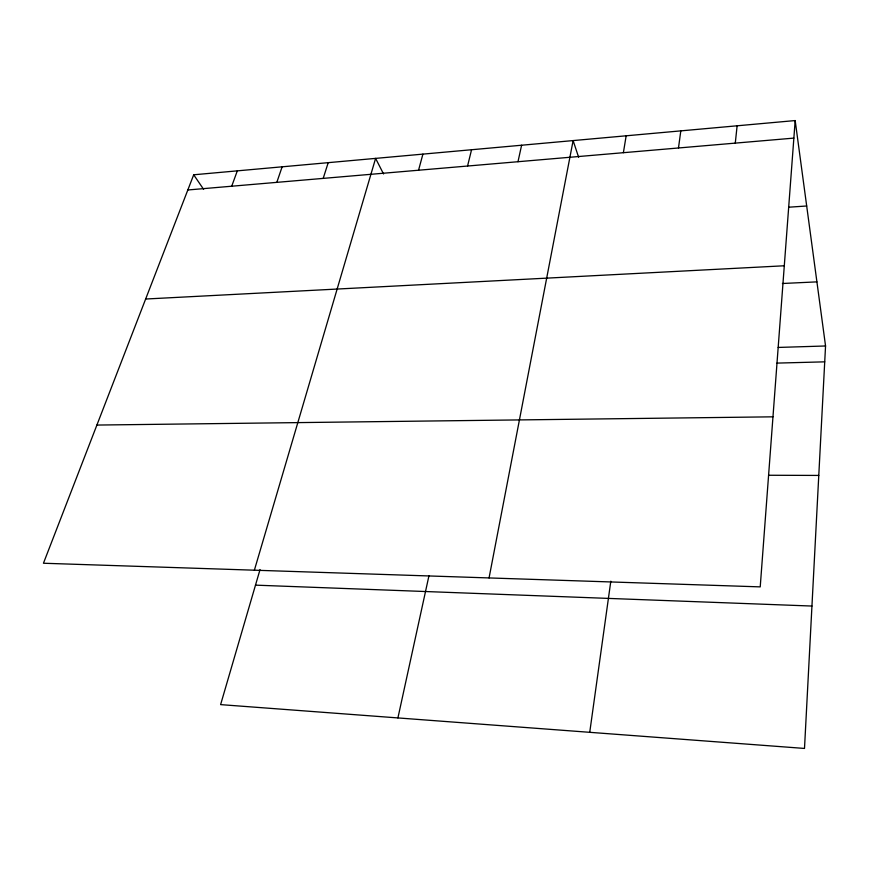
<?xml version="1.0" encoding="UTF-8"?>
<svg xmlns="http://www.w3.org/2000/svg" width="869" height="869" viewBox="0 0 869 869"><rect width="100%" height="100%" fill="white"/><g stroke="black" fill="none" stroke-linecap="round" stroke-linejoin="round"><path stroke-width="1.3" d="M795.178 120.563L760.223 586.879L43.45 563.242L193.7 174.788L795.178 120.563L825.55 345.981L804.498 748.437L220.607 704.618L260.037 569.575M735.283 143.124L737.118 125.799M678.483 147.98L680.807 130.871M589.736 732.328L610.809 581.209M623.388 152.694L626.158 135.803M489.062 577.939L573.116 140.582L578.645 157.289M517.989 161.721L521.606 145.221M397.915 717.924L428.938 575.832M467.565 166.033L471.552 149.74M418.554 170.226L422.91 154.128M254.378 570.194L375.604 158.386L383.544 173.963M323.203 178.384L328.21 162.666M276.82 182.36L282.132 166.815M231.719 186.216L237.313 170.856M187.834 189.974L793.864 138.106M789.128 207.18L806.693 205.996M145.644 299.023L784.294 265.773M782.404 283.5L816.914 281.871M778.179 347.437L825.55 345.981M777.005 363.101L824.724 361.841M96.894 425.06L772.976 416.827M768.598 475.256L818.783 475.43M255.486 585.141L811.95 606.051M193.7 174.788L203.607 189.333"/></g></svg>
